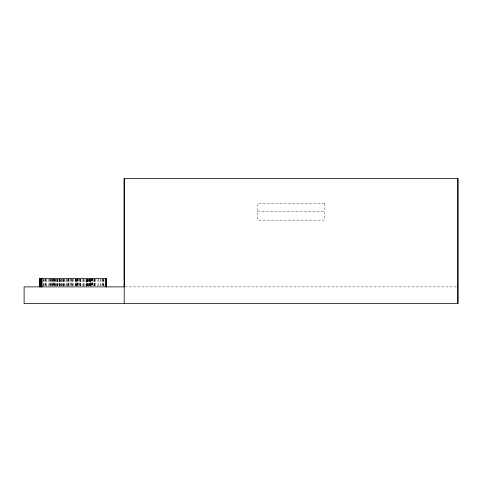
<?xml version="1.0" encoding="UTF-8"?>
<svg xmlns="http://www.w3.org/2000/svg" width="482" height="482" viewBox="0 0 482 482"><rect width="100%" height="100%" fill="white"/><g stroke="black" fill="none" stroke-linecap="round" stroke-linejoin="round"><path stroke-width="0.36" stroke-dasharray="2.41 1.81" d="M257.683 211.803L324.422 211.803M124.959 286.88L456.4 286.88M103.961 279.235L103.961 286.188M103.6 279.235L103.6 286.188M103.389 279.235L103.389 286.188M102.588 279.235L102.588 286.188M102.28 278.542L102.28 286.188M100.937 279.235L100.937 286.188M100.834 279.235L100.834 286.188M98.388 279.235L98.388 286.188M97.93 279.235L97.93 286.188M95.316 279.235L95.316 286.188M94.864 279.235L94.864 286.188M94.586 279.235L94.586 286.188M94.52 279.235L94.52 286.188M94.352 278.542L94.352 286.188M93.544 279.235L93.544 286.188M92.797 278.542L92.797 286.188M92.562 278.542L92.562 286.188M92.417 278.542L92.417 286.188M91.586 278.542L91.586 286.188M91.496 279.235L91.496 286.188M91.116 278.542L91.116 286.188M90.7 279.235L90.7 286.188M90.212 279.235L90.212 286.188M90.007 279.235L90.007 286.188M89.754 279.235L89.754 286.188M89.134 278.542L89.134 286.188M89.001 279.235L89.001 286.188M88.899 279.235L88.899 286.188M88.646 279.235L88.646 286.188M87.742 279.235L87.742 286.188M87.664 279.235L87.664 286.188M87.622 279.235L87.622 286.188M87.025 279.235L87.025 286.188M86.808 279.235L86.808 286.188M85.983 279.235L85.983 286.188M84.79 279.235L84.808 286.188M83.681 279.235L83.681 286.188M83.5 279.235L83.5 286.188M82.338 279.235L82.338 286.188M80.807 279.235L80.807 286.188M80.524 279.235L80.524 286.188M80.404 279.235L80.428 286.188M79.482 279.235L79.482 286.188M79.102 278.542L79.144 286.188M78.138 278.542L78.138 286.188M77.97 278.542L77.97 286.188M77.771 279.235L77.729 286.188M77.608 278.542L77.608 286.188M77.361 279.235L77.361 286.188M76.487 279.235L76.487 286.188M76.234 279.235L76.234 286.188M76.072 279.235L76.072 286.188M75.861 279.235L75.843 286.188M75.475 278.542L75.475 286.188M75.349 279.235L75.349 286.188M73.3 279.235L73.3 286.188M72.553 279.235L72.493 286.188M72.234 279.235L72.234 286.188M71.42 279.235L71.42 286.188M71.288 278.542L71.288 286.188M70.348 278.542L70.348 286.188M69.956 279.235L69.956 286.188M68.571 279.235L68.571 286.188M68.317 279.235L68.317 286.188M68.143 278.542L68.143 286.188M67.974 279.235L67.974 286.188M67.829 279.235L67.829 286.188M66.396 279.235L66.396 286.188M66.046 279.235L66.046 286.188M64.865 279.235L64.865 286.188M64.052 279.235L64.052 286.188M63.877 279.235L63.877 286.188M63.244 279.235L63.244 286.188M63.076 279.235L63.076 286.188M62.54 279.235L62.546 286.188M61.883 279.235L61.883 286.188M61.503 279.235L61.503 286.188M60.883 279.235L60.901 286.188M60.618 279.235L60.618 286.188M59.696 279.235L59.696 286.188M59.4 279.235L59.4 286.188M59.268 279.235L59.268 286.188M58.937 279.235L58.937 286.188M57.804 279.235L57.804 286.188M57.412 279.235L57.412 286.188M57.322 279.235L57.322 286.188M56.96 279.235L56.96 286.188M56.551 279.235L56.551 286.188M55.767 279.235L55.767 286.188M55.532 279.235L55.532 286.188M54.761 279.235L54.761 286.188M54.677 278.542L54.677 286.188M54.508 279.235L54.508 286.188M53.61 279.235L53.61 286.188M53.303 278.542L53.345 286.188M53.05 278.542L53.05 286.188M52.761 279.235L52.761 286.188M52.502 279.235L52.502 286.188M51.562 278.542L51.562 286.188M51.375 279.235L51.375 286.188M50.839 279.235L50.839 286.188M50.309 279.235L50.309 286.188M49.905 278.542L49.905 286.188M49.797 279.235L49.797 286.188M48.531 279.235L48.531 286.188M46.646 279.235L46.646 286.188M45.983 279.235L45.983 286.188M45.856 279.235L45.856 286.188M45.688 278.542L45.688 286.188M44.079 279.235L44.079 286.188M43.723 279.235L43.723 286.188M43.597 279.235L43.597 286.188M324.422 203.458L257.683 203.458L257.683 220.141L324.422 220.141L324.422 203.458M90.483 286.188L90.483 279.235L90.423 286.188M86.471 286.188L86.471 279.235L86.423 286.188"/><path stroke-width="0.72" d="M124.205 303.57L124.205 178.43L457.9 178.43L457.9 303.57L24.1 303.57L24.1 286.88L124.205 286.88L124.205 178.43M457.9 303.57L457.9 178.43M106.54 286.88L106.54 278.542L39.506 278.542L39.506 286.88M106.239 278.542L106.239 286.88M105.389 278.542L105.389 286.88M41.934 278.542L41.934 286.88M41.765 278.542L41.765 286.88M41.151 278.542L41.151 286.88M40.783 278.542L40.783 286.88M39.994 278.542L39.994 286.88"/></g></svg>
